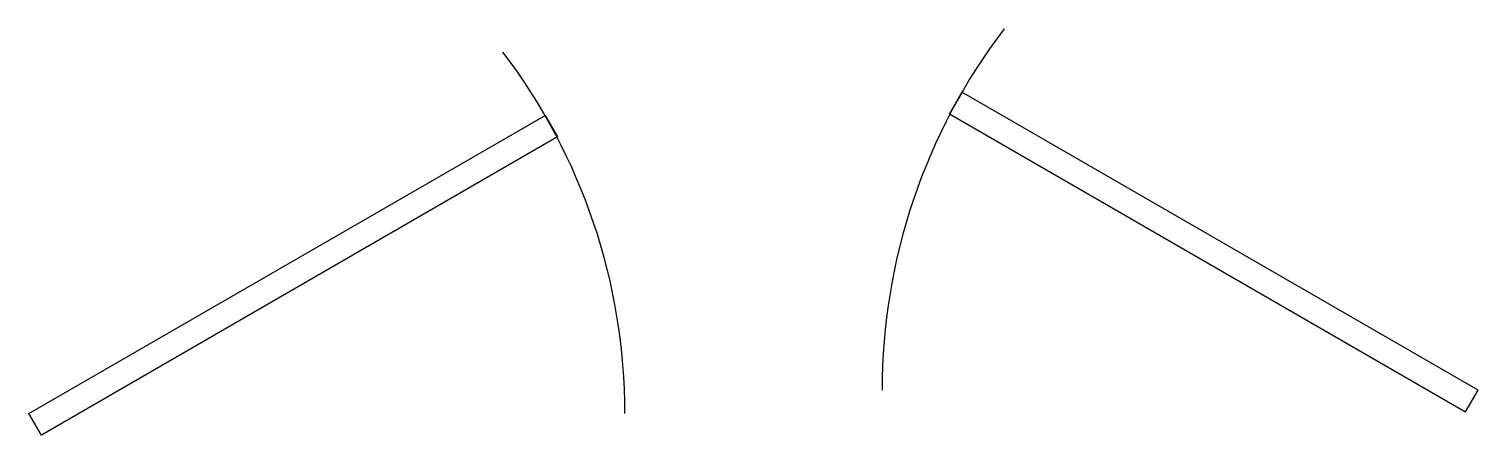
# Model space of a CAD drawing. Extents: x 206.3 to 293.9, y 208.4 to 232.9.
import ezdxf

# ---------------------------------------------------------------- set-up
doc = ezdxf.new("R2010")
doc.units = 0
doc.header["$MEASUREMENT"] = 0

# ---------------------------------------------------------------- blocks, each defined once
blk = doc.blocks.new('Door - Right Hung 36 in.')
blk.add_lwpolyline([(-0.75, -1.299), (0, 0), (-31.177, 18), (-31.927, 16.701)], close=True)
blk.add_arc((0, 0), 36, 142.68987, 180)
blk = doc.blocks.new('Door - Left Hung 36 in.')
blk.add_lwpolyline([(0.75, -1.299), (0, 0), (31.177, 18), (31.927, 16.701)], close=True)
blk.add_arc((0, 0), 36, 0, 37.31013)

msp = doc.modelspace()

# ---------------------------------------------------------------- block references
for name, p in [('Door - Right Hung 36 in.', (293.874, 211.096)), ('Door - Left Hung 36 in.', (206.34, 209.696))]:
    msp.add_blockref(name, p)

doc.saveas('drawing.dxf')
